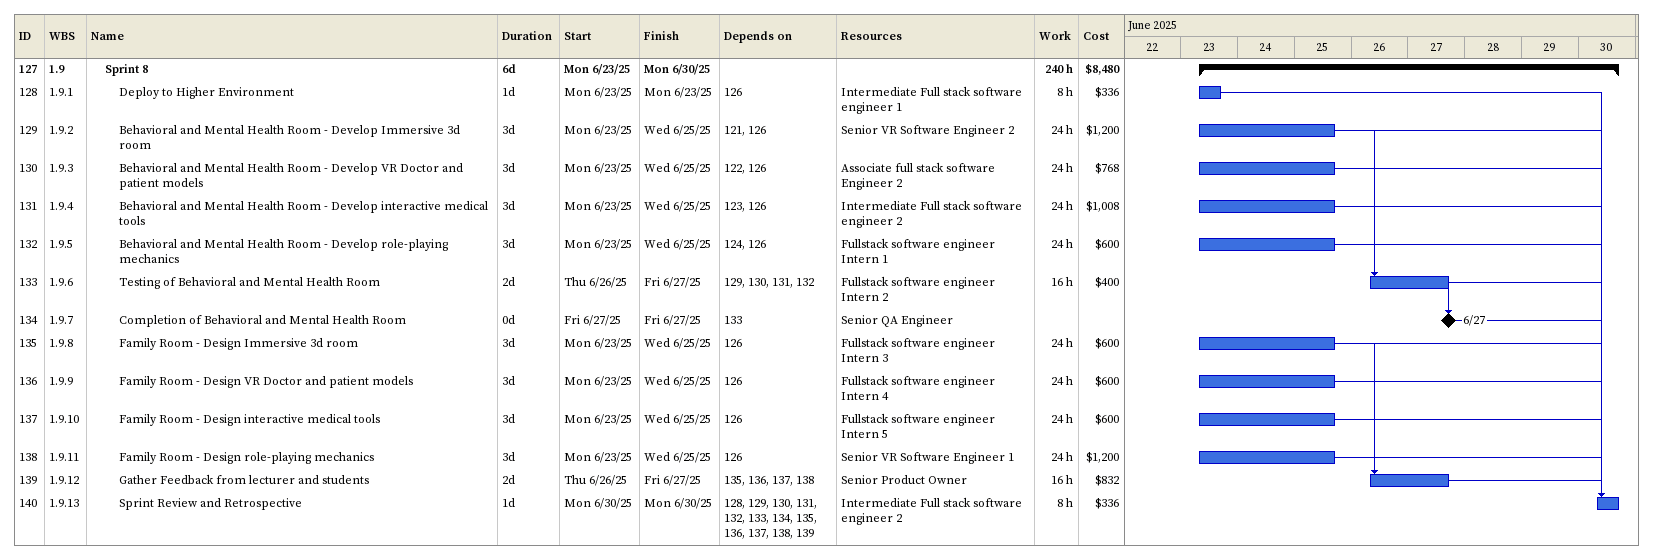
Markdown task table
| ID | WBS | Task | Duration | Start | Finish | Predecessors | Resources | Work (h) | Cost ($) |
|---|---|---|---|---|---|---|---|---|---|
| 127 | 1.9 | **Sprint 8** | 6d | 2025-06-23 | 2025-06-30 |  |  | 240 | 8480 |
| 128 | 1.9.1 | Deploy to Higher Environment | 1d | 2025-06-23 | 2025-06-23 | 126 | Intermediate Full stack software engineer 1 | 8 | 336 |
| 129 | 1.9.2 | Behavioral and Mental Health Room - Develop Immersive 3d room | 3d | 2025-06-23 | 2025-06-25 | 121, 126 | Senior VR Software Engineer 2 | 24 | 1200 |
| 130 | 1.9.3 | Behavioral and Mental Health Room - Develop VR Doctor and patient models | 3d | 2025-06-23 | 2025-06-25 | 122, 126 | Associate full stack software Engineer 2 | 24 | 768 |
| 131 | 1.9.4 | Behavioral and Mental Health Room - Develop interactive medical tools | 3d | 2025-06-23 | 2025-06-25 | 123, 126 | Intermediate Full stack software engineer 2 | 24 | 1008 |
| 132 | 1.9.5 | Behavioral and Mental Health Room - Develop role-playing mechanics | 3d | 2025-06-23 | 2025-06-25 | 124, 126 | Fullstack software engineer Intern 1 | 24 | 600 |
| 133 | 1.9.6 | Testing of Behavioral and Mental Health Room | 2d | 2025-06-26 | 2025-06-27 | 129, 130, 131, 132 | Fullstack software engineer Intern 2 | 16 | 400 |
| 134 | 1.9.7 | Completion of Behavioral and Mental Health Room | 0d | 2025-06-27 | 2025-06-27 | 133 | Senior QA Engineer |  |  |
| 135 | 1.9.8 | Family Room - Design Immersive 3d room | 3d | 2025-06-23 | 2025-06-25 | 126 | Fullstack software engineer Intern 3 | 24 | 600 |
| 136 | 1.9.9 | Family Room - Design VR Doctor and patient models | 3d | 2025-06-23 | 2025-06-25 | 126 | Fullstack software engineer Intern 4 | 24 | 600 |
| 137 | 1.9.10 | Family Room - Design interactive medical tools | 3d | 2025-06-23 | 2025-06-25 | 126 | Fullstack software engineer Intern 5 | 24 | 600 |
| 138 | 1.9.11 | Family Room - Design role-playing mechanics | 3d | 2025-06-23 | 2025-06-25 | 126 | Senior VR Software Engineer 1 | 24 | 1200 |
| 139 | 1.9.12 | Gather Feedback from lecturer and students | 2d | 2025-06-26 | 2025-06-27 | 135, 136, 137, 138 | Senior Product Owner | 16 | 832 |
| 140 | 1.9.13 | Sprint Review and Retrospective | 1d | 2025-06-30 | 2025-06-30 | 128, 129, 130, 131, 132, 133, 134, 135, 136, 137, 138, 139 | Intermediate Full stack software engineer 2 | 8 | 336 |
